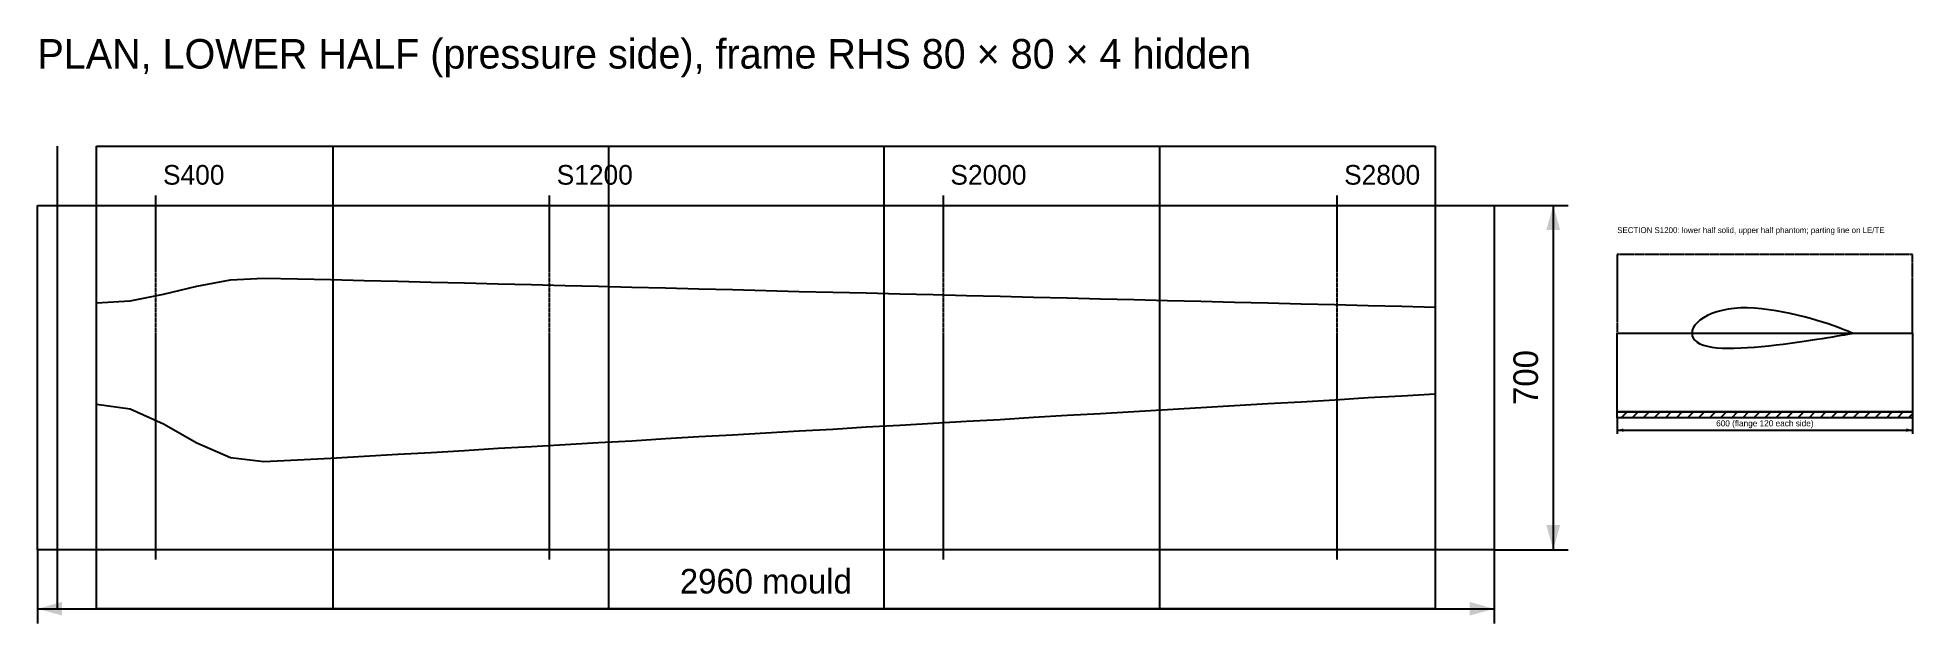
# Model space of a CAD drawing. Header units: millimetres. Extents: x 0 to 3810, y -590 to 601.
import ezdxf
from ezdxf.enums import TextEntityAlignment as Align

# ---------------------------------------------------------------- set-up
doc = ezdxf.new("R2010")
doc.units = ezdxf.units.MM
for name, pattern in [('CENTER', [5.08, 3.175, -0.635, 0.635, -0.635]), ('DASHED', [1.524, 1.27, -0.254]), ('PHANTOM', [6.35, 3.175, -0.635, 0.635, -0.635, 0.635, -0.635])]:
    doc.linetypes.add(name, pattern=pattern)
for name, color, linetype in [('CENTER', 1, 'CENTER'), ('DIM', 3, 'Continuous'), ('HATCH', 9, 'Continuous'), ('HIDDEN', 8, 'DASHED'), ('OUTLINE', 7, 'Continuous'), ('PHANTOM', 5, 'PHANTOM'), ('TEXT', 3, 'Continuous')]:
    doc.layers.add(name, color=color, linetype=linetype)

msp = doc.modelspace()

# ---------------------------------------------------------------- hatches: boundary and pattern name
at = {"layer": 'DIM'}
for points in [[(3080, 260), (3066, 210), (3094, 210)], [(3210, -197), (3222.5, -200.5), (3222.5, -193.5)], [(3810, -197), (3797.5, -193.5), (3797.5, -200.5)], [(3080, -440), (3094, -390), (3066, -390)], [(0, -560), (50, -574), (50, -546)], [(2960, -560), (2910, -546), (2910, -574)]]:
    msp.add_hatch(color=7, dxfattribs=at).paths.add_polyline_path(points)
at = {"layer": 'HATCH'}
h = msp.add_hatch(dxfattribs=at)
h.set_pattern_fill('ANSI31', scale=5)
h.paths.add_polyline_path([(3210, -160), (3810, -160), (3810, -172), (3210, -172)])

# ---------------------------------------------------------------- linework, layer by layer
at = {"layer": 'CENTER'}
for p, q in [((240, 280), (240, -460)), ((1040, 280), (1040, -460)), ((1840, 280), (1840, -460)), ((2640, 280), (2640, -460))]:
    msp.add_line(p, q, dxfattribs=at)
at = {"layer": 'DIM'}
for p, q in [((2960, 260), (3110, 260)), ((3080, 260), (3080, -440)), ((3210, -172), (3210, -204.5)), ((3810, -172), (3810, -204.5)), ((3210, -197), (3810, -197)), ((0, -440), (0, -590)), ((2960, -440), (2960, -590)), ((2960, -440), (3110, -440)), ((0, -560), (2960, -560))]:
    msp.add_line(p, q, dxfattribs=at)
at = {"layer": 'HIDDEN'}
for p, q in [((40, 380), (40, -560)), ((600, 380), (600, -560)), ((1160, 380), (1160, -560)), ((1720, 380), (1720, -560)), ((2280, 380), (2280, -560)), ((2840, 380), (2840, -560))]:
    msp.add_line(p, q, dxfattribs=at)
msp.add_lwpolyline([(120, 380), (2840, 380), (2840, -560), (120, -560)], close=True, dxfattribs=at)
at = {"layer": 'OUTLINE'}
for points in [[(0, 260), (2960, 260), (2960, -440), (0, -440)], [(120, 62.1), (188, 66), (256, 79.2), (324, 95.7), (392, 108.6), (460, 111.9), (528, 110.7), (596, 109.2), (664, 107.4), (732, 105.6), (800, 104.1), (868, 102.3), (936, 100.5), (1004, 99), (1072, 97.2), (1140, 95.4), (1208, 93.9), (1276, 92.1), (1344, 90.3), (1412, 88.8), (1480, 87), (1548, 85.2), (1616, 83.7), (1684, 81.9), (1752, 80.4), (1820, 78.6), (1888, 76.8), (1956, 75.3), (2024, 73.5), (2092, 71.7), (2160, 70.2), (2228, 68.4), (2296, 66.6), (2364, 65.1), (2432, 63.3), (2500, 61.5), (2568, 60), (2636, 58.2), (2704, 56.4), (2772, 54.9), (2840, 53.1), (2840, -123.9), (2772, -128.1), (2704, -131.6), (2636, -135.8), (2568, -140), (2500, -143.5), (2432, -147.7), (2364, -151.9), (2296, -155.4), (2228, -159.6), (2160, -163.8), (2092, -167.3), (2024, -171.5), (1956, -175.7), (1888, -179.2), (1820, -183.4), (1752, -187.6), (1684, -191.1), (1616, -195.3), (1548, -198.8), (1480, -203), (1412, -207.2), (1344, -210.7), (1276, -214.9), (1208, -219.1), (1140, -222.6), (1072, -226.8), (1004, -231), (936, -234.5), (868, -238.7), (800, -242.9), (732, -246.4), (664, -250.6), (596, -254.8), (528, -258.3), (460, -261.1), (392, -253.4), (324, -223.3), (256, -184.8), (188, -154), (120, -144.9)], [(3688.8, 0), (3688.1, 0.3), (3686.2, 1.1), (3682.9, 2.4), (3678.4, 4.3), (3672.6, 6.5), (3665.6, 9.2), (3657.6, 12.2), (3648.4, 15.5), (3638.3, 18.9), (3627.3, 22.5), (3615.4, 26.2), (3602.8, 29.9), (3589.6, 33.5), (3575.9, 36.9), (3561.7, 40.1), (3547.3, 43.1), (3532.7, 45.7), (3518, 47.9), (3503.4, 49.7), (3489, 50.9), (3474.9, 51.5), (3461.1, 51.4), (3447.9, 50.5), (3435.3, 48.9), (3423.5, 46.5), (3412.4, 43.6), (3402.3, 40), (3393.2, 36), (3385.1, 31.5), (3378.1, 26.6), (3372.4, 21.5), (3367.8, 16.2), (3364.6, 10.8), (3362.6, 5.4), (3362, 0), (3362.6, -5.2), (3364.6, -9.9), (3367.8, -14.2), (3372.4, -18), (3378.1, -21.3), (3385.1, -24.1), (3393.2, -26.3), (3402.3, -28.1), (3412.4, -29.3), (3423.5, -30.1), (3435.3, -30.4), (3447.9, -30.3), (3461.1, -29.8), (3474.9, -29.1), (3489, -28.1), (3503.4, -26.9), (3518, -25.4), (3532.7, -23.8), (3547.3, -22), (3561.7, -20.1), (3575.9, -18.1), (3589.6, -16.2), (3602.8, -14.2), (3615.4, -12.3), (3627.3, -10.4), (3638.3, -8.7), (3648.4, -7), (3657.6, -5.5), (3665.6, -4.1), (3672.6, -2.9), (3678.4, -1.9), (3682.9, -1.1), (3686.2, -0.5), (3688.1, -0.1)], [(3210, 0), (3810, 0), (3810, -160), (3210, -160)], [(3210, -160), (3810, -160), (3810, -172), (3210, -172)]]:
    msp.add_lwpolyline(points, close=True, dxfattribs=at)
at = {"layer": 'PHANTOM'}
msp.add_lwpolyline([(3210, 0), (3810, 0), (3810, 160), (3210, 160)], close=True, dxfattribs=at)

# ---------------------------------------------------------------- texts
at = {"layer": 'DIM'}
msp.add_text('700', height=50, rotation=90, dxfattribs=at).set_placement((3064, -90), align=Align.BOTTOM_CENTER)
for s, height, p in [('600 (flange 120 each side)', 12.5, (3510, -193)), ('2960 mould', 50, (1480, -544))]:
    msp.add_text(s, height=height, dxfattribs=at).set_placement(p, align=Align.BOTTOM_CENTER)
at = {"layer": 'TEXT'}
for s, height, p in [('PLAN, LOWER HALF (pressure side), frame RHS 80 × 80 × 4 hidden', 60, (0, 520)), ('S400', 40, (255, 290)), ('S1200', 40, (1055, 290)), ('S2000', 40, (1855, 290)), ('S2800', 40, (2655, 290)), ('SECTION S1200: lower half solid, upper half phantom; parting line on LE/TE', 12, (3210, 200))]:
    msp.add_text(s, height=height, dxfattribs=at).set_placement(p, align=Align.BOTTOM_LEFT)

doc.saveas('drawing.dxf')
